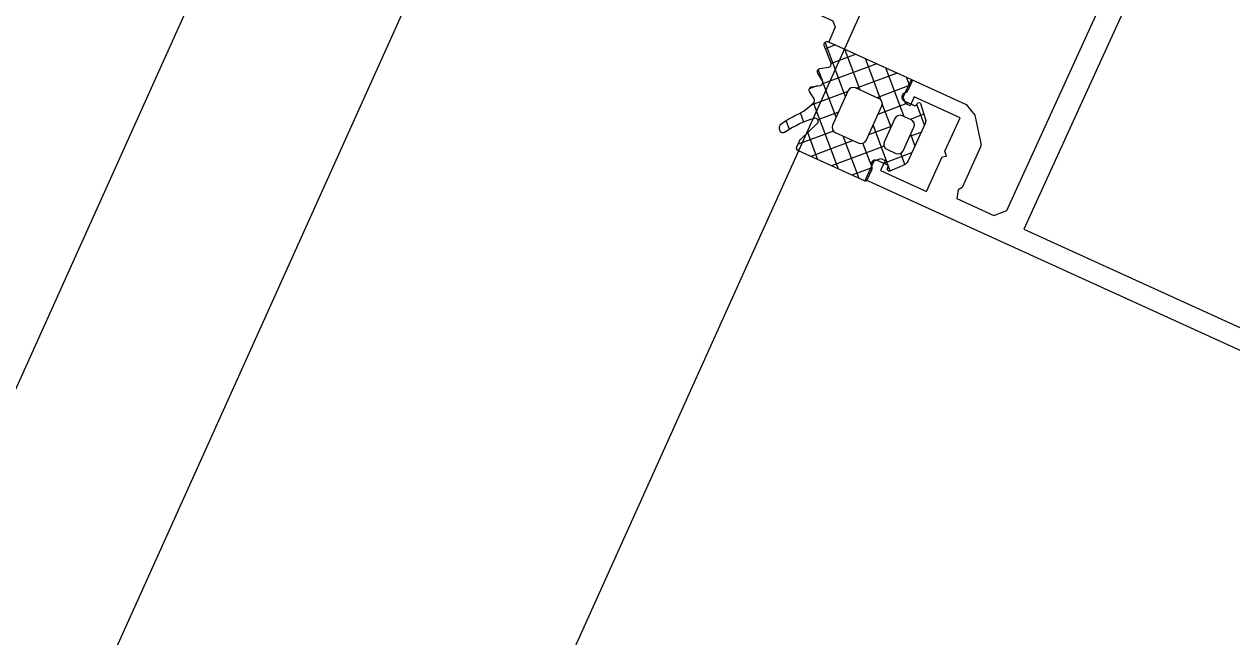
# Model space of a CAD drawing. Header units: millimetres. Extents: x -314343 to 8741575, y 21428 to 162031.
# Drawn here: x -214225.8 to -214105.9, y 121982.8 to 122043.7 of the extents above; entities that cross this region are included whole.
import ezdxf
from ezdxf import colors
from ezdxf.entities.mleader import LeaderData, LeaderLine
from ezdxf.math import Vec2, Vec3

# ---------------------------------------------------------------- set-up
doc = ezdxf.new("R2010")
doc.units = ezdxf.units.MM
doc.header["$MEASUREMENT"] = 0
doc.layers.get('0').update_dxf_attribs({"color": 250, "lineweight": 9})
for name, color, linetype, lineweight in [('АР_Навесной фасад', 147, 'Continuous', 5), ('АР_Перегородки витражные', 152, 'Continuous', 13), ('АР_Подоконники', 163, 'Continuous', 9), ('АР_Сущ Несущая стена', 216, 'Continuous', 30)]:
    doc.layers.add(name, color=color, linetype=linetype, lineweight=lineweight)
for name, color, linetype in [('ТХ_привязки ЭО', 222, 'Continuous'), ('ТХ_привязки_ВК', 82, 'Continuous'), ('ТХ_привязки_ОВ', 200, 'Continuous')]:
    doc.layers.add(name, color=color, linetype=linetype)
doc.styles.add('Standart Arial', font='arial.ttf', dxfattribs={"width": 0.7, "height": 250})

# ---------------------------------------------------------------- blocks, each defined once
blk = doc.blocks.new('стойка витр.')
h = blk.add_hatch()
h.set_pattern_fill('ANSI37', scale=0.5, angle=-69.23283665521843)
h.set_pattern_definition([(335.7671633447816, (-69115.31625940584, 318510.9409690977), (0.6515825639889636, 1.447617495164233), []), (65.76716334478155, (-69115.31625940584, 318510.9409690977), (-1.447617495164233, 0.6515825639889636), [])])
edge = h.paths.add_edge_path()
edge.add_line((-22.69442369043827, 14.13646889062511), (-23.03581465108437, 15.03674084689555))
edge.add_arc((-23.43472203482704, 14.88552442783714), 0.426606969231953, 20.76054121617168, 72.29995807937499)
edge.add_arc((-23.17519432072194, 15.69843630689562), 0.4267278803337561, 110.7639791014305, 252.28796188313498, ccw=False)
edge.add_line((-23.32647754022037, 16.09744767434313), (-22.30045238576713, 16.48652534212306))
edge.add_arc((-22.23557122191811, 16.31559297980009), 0.1828317202011609, 20.74895968860318, 110.7853670150393, ccw=False)
edge.add_line((-22.06459766681655, 16.38036551539699), (-22.02136925791274, 16.26636916297139))
edge.add_arc((-21.85036169383434, 16.33121481389334), 0.1828894349477776, 200.7666051414026, 335.7779732891441)
edge.add_line((-21.68357339510112, 16.25618009645405), (-21.08991230116226, 17.78525728297245))
edge.add_arc((-21.70321396183568, 17.95657679537892), 0.6367804192309714, 344.3928406199507, 381.7248777476984)
edge.add_line((-21.1116628201562, 18.19228116337763), (-22.58147269752226, 22.06827310883818))
edge.add_arc((-23.18057156739388, 21.852472630542), 0.6367804192296693, 19.80944894391843, 57.14148607166609)
edge.add_line((-22.83507592984824, 22.38737642259366), (-24.29334917705273, 23.13834224954917))
edge.add_arc((-24.36844682475663, 22.97158227615987), 0.1828894349476184, 65.75635339884347, 200.7677215648203)
edge.add_line((-24.53945312526776, 22.90673329312267), (-24.49622471639304, 22.79273694081348))
edge.add_arc((-24.66715707872659, 22.7278557770023), 0.1828317201976129, -69.25104032206309, 20.78536700277641, ccw=False)
edge.add_line((-24.60238454316277, 22.55688222189201), (-25.62840969761601, 22.16780455411208))
edge.add_arc((-25.77973726672901, 22.56679910380675), 0.4267278803402734, 149.2463648073436, 290.7703475895543, ccw=False)
edge.add_arc((-26.51302534269302, 23.00322659508151), 0.4266069692186295, 329.2343686070108, 380.7737854734352)
edge.add_line((-26.11415292418678, 23.1545352198882), (-26.50320860397187, 24.18050239048171))
edge.add_arc((-26.6741821590871, 24.11572985494814), 0.1828317201915107, 20.74895966852365, 110.7853670116034)
edge.add_line((-26.73906332292245, 24.28666221726598), (-33.46508004333009, 21.73609814226074))
edge.add_arc((-33.37260125833668, 21.44478009969028), 0.3056444463767395, 107.6120180140902, 200.6882886899978)
edge.add_line((-33.6585366082727, 21.33680091994756), (-33.39916615508264, 20.65282280623796))
edge.add_arc((-33.11489203283651, 20.76049792175978), 0.3039830703862393, 200.7452912846324, 225.8123610097134)
edge.add_line((-33.32677140043234, 20.54252351805917), (-31.79381202385412, 18.90709041146329))
edge.add_arc((-32.0063560722166, 18.68866847666476), 0.3047673113958362, -108.86283880448178, 45.781400895661875, ccw=False)
edge.add_arc((-28.70749382052437, 27.75544220980088), 9.952967568180252, 231.9543329511108, 250.0411665169116, ccw=False)
edge.add_arc((-35.13741779119496, 19.64784166335459), 0.4002801790554734, 42.30928712460122, 119.2250395725891)
edge.add_arc((-34.91139847875967, 19.56672148584141), 0.6024183835395109, 134.3950067436913, 228.6478049676944)
edge.add_arc((-28.53884731806517, 27.80771469972205), 11.01872594929672, 232.0873456721725, 240.8889416158169)
edge.add_arc((-36.88860151399224, 12.8729826853881), 6.091684827127049, 40.75890454826748, 60.61437004968877, ccw=False)
edge.add_arc((-32.50226594848368, 16.64775385941913), 0.3047655738188228, -34.89587558046088, 41.60271899476669, ccw=False)
edge.add_line((-32.25229934006347, 16.47340148731018), (-32.76342180219945, 15.75802363698313))
edge.add_arc((-32.51342051808022, 15.58368567090239), 0.3047857747310843, 145.1100748179471, 256.4242518685471)
edge.add_line((-32.58496309185284, 15.28741547561367), (-31.72801335877739, 15.09082250765641))
edge.add_arc((-31.79955593254474, 14.79455231235153), 0.3047857747455557, -34.88992517811971, 76.42425187022229, ccw=False)
edge.add_line((-31.54955464840168, 14.62021434627968), (-32.06065512256464, 13.90477851201285))
edge.add_arc((-31.81065383841726, 13.73044054594722), 0.304785774745541, 145.1100748233031, 256.4242518693868)
edge.add_line((-31.88219641218893, 13.4341703506434), (-31.02524667911348, 13.23757738269342))
edge.add_arc((-31.09682011228135, 12.94126594878393), 0.3048331054871362, -24.2246592297883, 76.42043308581259, ccw=False)
edge.add_line((-30.81882951050648, 12.81618818287097), (-31.59985344059533, 11.12048939903616))
edge.add_arc((-31.32187980059053, 10.99539431777895), 0.3048247429134716, 155.7710645559098, 290.7402899417831)
edge.add_line((-31.21393143609748, 10.71032366952568), (-22.80062470957637, 13.90072279884771))
edge.add_arc((-22.86539724513609, 14.07169635396312), 0.1828317202009504, 290.7489596761703, 380.7489600455551)
edge = h.paths.add_edge_path(flags=16)
edge.add_line((-23.10434971895302, 21.04022295145114), (-22.19142218885827, 18.63276889372355))
edge.add_arc((-22.69773797682865, 18.4407695405971), 0.5414973949605305, -69.23283665472542, 20.767163345274582, ccw=False)
edge.add_line((-22.5057386237022, 17.93445375262672), (-23.43116100440966, 17.58352553217992))
edge.add_arc((-23.62316035752519, 18.08984132014666), 0.5414973949532591, 200.7671633443313, 290.7671633443313, ccw=False)
edge.add_line((-24.12947614549194, 17.89784196703113), (-25.04240367558668, 20.30529602475872))
edge.add_arc((-24.53608788761267, 20.4972953778888), 0.541497394965222, 110.76716334549809, 200.7671633454981, ccw=False)
edge.add_line((-24.72808724074275, 21.00361116586282), (-23.80266486003529, 21.35453938630963))
edge.add_arc((-23.6106655069234, 20.84822359833925), 0.5414973949553709, 20.767163343835023, 110.767163343835, ccw=False)
edge = h.paths.add_edge_path(flags=16)
edge.add_line((-26.85119390953332, 20.26120087689196), (-25.51269974335446, 16.73149769075098))
edge.add_arc((-26.01901553132848, 16.5394983376209), 0.541497394965222, -69.23283665450191, 20.76716334549809, ccw=False)
edge.add_line((-25.82701617819839, 16.03318254964688), (-28.23444912247942, 15.12026302596496))
edge.add_arc((-28.4264484756095, 15.62657881394625), 0.5414973949720253, 200.7671633452251, 290.76716334522513, ccw=False)
edge.add_line((-28.9327642635908, 15.43457946081617), (-30.27125842979876, 18.96428264696442))
edge.add_arc((-29.76494264181383, 19.15628200007632), 0.5414973949689773, 110.76716334328901, 200.767163343289, ccw=False)
edge.add_line((-29.95694199492573, 19.66259778806125), (-27.5495090506447, 20.57551731175045))
edge.add_arc((-27.35750969751825, 20.06920152376551), 0.541497394974137, 20.767163344728715, 110.76716334472869, ccw=False)
at = {"lineweight": 0, "ltscale": 100, "transparency": 33554687}
for points in [[(65.92687011216185, 59.2824299609274), (-26.6419368966599, 24.17953274302999), (-25.90703195796232, 22.24153677027789), (-25.27813291337225, 21.95846499659092), (-24.82208952034125, 22.13140062004823), (-25.21116718812846, 23.15742577453057), (-20.53714279274573, 24.92985650197079), (-19.19699615391437, 21.39579562939616), (-18.76855027934653, 21.29748815141647), (-18.98085410959902, 20.82581386800302), (-17.68393587967148, 17.40574934773758), (-22.35796027505421, 15.63331862029736), (-22.70380953396671, 16.54534742246324), (-23.1598529269977, 16.37241179900593), (-23.44292470067739, 15.74351275440858), (-22.75122618288151, 13.91945515007683), (-17.16517298531835, 16.03773513642955), (-16.24131551088067, 17.04008095841709), (-15.46667035139399, 19.81128934778826), (-15.4391308168415, 20.08251046122314), (-17.03864790883381, 24.30054944750736), (-17.39634782800567, 24.5561396704943), (-17.47095398549573, 25.44057095424068), (-13.70890040838276, 26.86717441076325), (-12.4510803312005, 26.30097287951503), (-4.305940852005733, 4.821667629301373)], [(-69.8438361948356, -5.633594956780144), (-69.21493715024553, -5.916666730459838), (-30.90838462579995, 8.609511357899464), (-30.62531285212026, 9.238410402496811), (-31.1873041553481, 10.72042096611403)]]:
    blk.add_lwpolyline(points, dxfattribs=at)
blk.add_lwpolyline([(63.8117502759269, 56.26367979055794), (85.07351613373612, 0.1949089383633691), (10.63088292890461, -28.03438542609365), (-10.63088292890461, 28.03438542610093)], close=True, dxfattribs=at)
at = {"color": 7, "lineweight": 0, "ltscale": 100, "transparency": 33554687}
blk.add_lwpolyline([(-22.69442369043827, 14.13646889062511), (-23.03581465108437, 15.03674084689555, 0.2287523810762611), (-23.30501911480678, 15.29193636016134, -0.7101639231358212), (-23.32647754022037, 16.09744767434313), (-22.30045238576713, 16.48652534212306, -0.4143996870914876), (-22.06459766681655, 16.38036551539699), (-22.02136925791274, 16.26636916297139, 0.6682503890445888), (-21.68357339510112, 16.25618009645405), (-21.08991230116226, 17.78525728297245, 0.1643479059441302), (-21.1116628201562, 18.19228116337763), (-22.58147269752226, 22.06827310883818, 0.1643479059441302), (-22.83507592984824, 22.38737642259366), (-24.29334917705273, 23.13834224954917, 0.6682503891596868), (-24.53945312526776, 22.90673329312267), (-24.49622471639304, 22.79273694081348, -0.4143996870833266), (-24.60238454316277, 22.55688222189201), (-25.62840969761601, 22.16780455411208, -0.7101639231391418), (-26.14645609946456, 22.78500538597291, 0.2287523810910513), (-26.11415292418678, 23.1545352198882), (-26.50320860397187, 24.18050239048171, 0.4143996871765861), (-26.73906332292245, 24.28666221726598), (-33.46508004333009, 21.73609814226074, 0.4300281847644905), (-33.6585366082727, 21.33680091994756), (-33.39916615508264, 20.65282280623796, 0.1098139781175365), (-33.32677140043234, 20.54252351805917), (-31.79381202385412, 18.90709041146329, -0.8000358277039689), (-32.10488848172827, 18.40026861818478, -0.07908294790216032), (-34.84140179419774, 19.91728321780829, 0.3488032577412263), (-35.33285102594527, 19.99716969329165, 0.4361245879823007), (-35.30940773655311, 19.11450854978466, 0.03842309887939363), (-33.89950172111276, 18.18089248692559, -0.08685322061285544), (-32.2743724368047, 16.85010652759956, -0.3467629046601076), (-32.25229934006347, 16.47340148731018), (-32.76342180219945, 15.75802363698313, 0.5278770357902526), (-32.58496309185284, 15.28741547561367), (-31.72801335877739, 15.09082250765641, -0.5278770357776507), (-31.54955464840168, 14.62021434627968), (-32.06065512256464, 13.90477851201285, 0.5278770357650493), (-31.88219641218893, 13.4341703506434), (-31.02524667911348, 13.23757738269342, -0.4697389635461835), (-30.81882951050648, 12.81618818287097), (-31.59985344059533, 11.12048939903616, 0.667984424932516), (-31.21393143609748, 10.71032366952568), (-22.80062470957637, 13.90072279884771, 0.4142135642613711)], format="xyb", close=True, dxfattribs=at)
for points in [[(-26.73906332292245, 24.28666221726598), (-26.73906332292245, 24.28666221726598)], [(-22.80062470957637, 13.90072279884771), (-22.80062470957637, 13.90072279884771)]]:
    blk.add_lwpolyline(points, dxfattribs=at)
at = {"color": 7}
for points in [[(-26.85119390953332, 20.26120087689196), (-25.51269974335446, 16.73149769075098, -0.414213562373095), (-25.82701617819839, 16.03318254964688), (-28.23444912247942, 15.12026302596496, -0.414213562373095), (-28.9327642635908, 15.43457946081617), (-30.27125842979876, 18.96428264696442, -0.414213562373095), (-29.95694199492573, 19.66259778806125), (-27.5495090506447, 20.57551731175045, -0.414213562373095)], [(-23.10434971895302, 21.04022295145114), (-22.19142218885827, 18.63276889372355, -0.414213562373095), (-22.5057386237022, 17.93445375262672), (-23.43116100440966, 17.58352553217992, -0.414213562373095), (-24.12947614549194, 17.89784196703113), (-25.04240367558668, 20.30529602475872, -0.414213562373095), (-24.72808724074275, 21.00361116586282), (-23.80266486003529, 21.35453938630963, -0.414213562373095)]]:
    blk.add_lwpolyline(points, format="xyb", close=True, dxfattribs=at)
at = {"color": 7, "lineweight": 0, "ltscale": 100, "transparency": 33554687}
blk.add_arc((-33.37357679728302, 21.44486016019073), 0.304760386648688, 110.7561904730667, 200.7778938289061, dxfattribs=at)
blk = doc.blocks.new('A$Ca602dfc3')
at = {"layer": 'АР_Навесной фасад', "color": 252, "ltscale": 100}
for p, q in [((-260.4469407156575, -3502.443751002618), (522.5606908677146, -1722.009524309964)), ((-243.4150772015564, -3512.037388578552), (542.1087171647232, -1727.002057515609)), ((-204.2090880818432, -3526.698213380369), (580.05445815227, -1742.988809549817))]:
    blk.add_line(p, q, dxfattribs=at)
at = {"layer": 'АР_Перегородки витражные', "color": 252, "xscale": -1, "rotation": 176.7667326082509}
blk.add_blockref('стойка витр.', (210.9145340843539, -2641.520242096161), dxfattribs=at)
blk = doc.blocks.new('_DotSmall')
at = {"color": 0, "linetype": 'ByBlock', "const_width": 0.5}
blk.add_lwpolyline([(-0.0625, 0, 1), (0.0625, 0, 1)], format="xyb", close=True, dxfattribs=at)

msp = doc.modelspace()

# ---------------------------------------------------------------- linework, layer by layer
at = {"layer": 'АР_Подоконники', "color": 252, "ltscale": 100}
msp.add_arc((-206026.2458754568, 118393.013222947), 8235.689002008552, 95.26613924600396, 171.9196051816537, dxfattribs=at)
at = {"layer": 'АР_Сущ Несущая стена', "color": 252, "lineweight": 18, "ltscale": 100}
for centre, radius, start, end in [((-206027.0669955889, 118394.7790860279), 9148.859753025108, 94.87234083844325, 175.1978222414782), ((-206026.2458754567, 118393.013222947), 8425.68900200859, 94.87652447914638, 174.7967806206465)]:
    msp.add_arc(centre, radius, start, end, dxfattribs=at)

# ---------------------------------------------------------------- block references
at = {"color": 252, "ltscale": 100, "rotation": 359.5025506726814}
msp.add_blockref('A$Ca602dfc3', (-214302.0799229122, 124693.8340292937), dxfattribs=at)

# ---------------------------------------------------------------- leaders
at = {"layer": 'ТХ_привязки ЭО'}
ml = msp.add_multileader_mtext('Standard', dxfattribs=at)
ml.set_content('АП на Н-1500 от УЧП Э. по 35кВт 3Ф 380В.\\PКабель питания должен быть пятипроводным с сечением жил не менее 16 мм2, иметь маслостойкую оболочку и должен быть не легче, чем обычный шнур с оболочкой из полихлоропренового или другого эквивалентного синтетического, покрытого эластомерной оболочкой материала (кодовое обозначение 60245 IEC 57).\\PКабель питания в распределительном щите должен быть подключен к трехфазной пятипроводной системе с отдельным нулевым рабочим и защитным проводниками (3/N/PE 400В 50Гц). Кабель питания к пароконвектомату должен быть подключен через дифференциальный автоматический выключатель с номинальным током отключения 80А, реагирующим на ток утечки 30мА. Дифференциальный автоматический выключатель должен обеспечивать гарантированное отключение всех полюсов от сети питания и иметь зазор между контактами не менее 3мм на всех полюсах.\\PЗаземляющий провод пароконвектомата должен быть подключен к системе зазем- ления типа TN-S или TN-C-S по ГОСТ Р 50571.2-94.', color=256, style='Standart Arial')
ml.set_leader_properties()
ml.set_arrow_properties(name='DOTSMALL')
ml.build(insert=Vec2(0, 0))
ml.multileader.update_dxf_attribs({"text_left_attachment_type": 6, "text_right_attachment_type": 6, "dogleg_length": 50, "arrow_head_size": 100})
ctx = ml.context
ctx.base_point, ctx.char_height, ctx.arrow_head_size, ctx.landing_gap_size, ctx.plane_origin = Vec3(-213103.1682112166, 147806.443687807, -171.0743708751597), 200, 100, 0.09, Vec3(-197117.3241324938, 146666.1698223389, -171.0743708751597)
ctx.left_attachment, ctx.right_attachment = 6, 6
notes = []
notes.append((ctx, [(0, (1, 1, 0), (-213153.1682112166, 147806.443687807, -171.0743708751597), (1, 0), 50, [(0, [(-215174.9978094898, 115671.332443364, -171.0743708751597)], 0, [])])]))
ctx.mtext.insert, ctx.mtext.width, ctx.mtext.defined_height, ctx.mtext.flow_direction = Vec3(-213103.0782112165, 148046.443687807, -171.0743708751597), 10255.27475988358, 5617.113889574359, 5
ml = msp.add_multileader_mtext('Standard', dxfattribs=at)
ml.set_content('\\A1;\\pxql,t3;П057_Пароконвектомат 20 уровней\\P35кВт 3Ф 380В\\P{\\A0;Розетка силовая 380В -1шт. на высоте 1500 мм от у.ч.п.,\\Pпредусмотреть ГРИБОК (аварийная кнопка) над розеткой, предусмотреть контактно-штепсельный разъем (не входит в комплект поставки оборудования)}', color=256, style='Standart Arial')
ml.set_leader_properties()
ml.set_arrow_properties(name='DOTSMALL')
ml.build(insert=Vec2(0, 0))
ml.multileader.update_dxf_attribs({"text_left_attachment_type": 6, "text_right_attachment_type": 6, "dogleg_length": 50, "arrow_head_size": 100})
ctx = ml.context
ctx.base_point, ctx.char_height, ctx.arrow_head_size, ctx.landing_gap_size, ctx.plane_origin = Vec3(-212860.7637750318, 143496.8280801744, -171.1068050482477), 200, 100, 0.09, Vec3(-200817.5656147694, 149649.7790082095, -171.1068050482477)
ctx.left_attachment, ctx.right_attachment = 6, 6
notes.append((ctx, [(0, (1, 1, 0), (-212910.7637750318, 143496.8280801744, -171.1068050482477), (1, 0), 50, [(1, [(-214926.5, 115670.5, -171.1068050482477)], 0, [])])]))
ctx.mtext.insert, ctx.mtext.width, ctx.mtext.defined_height, ctx.mtext.flow_direction = Vec3(-212860.6737750318, 143755.6275344718, -171.1068050482477), 6112.898607926749, 5836.583890470031, 5
at = {"layer": 'ТХ_привязки ЭО', "color": 1}
ml = msp.add_multileader_mtext('Standard', dxfattribs=at)
ml.set_content('\\A1;\\pxql,t3;доп.оборуд-е 0,5кВт 1Ф 220В\\P{\\A0;Розетка 220В - 1 шт. Высота размещения 1200мм от у.ч.п.}', color=1, style='Standart Arial')
ml.set_leader_properties()
ml.set_arrow_properties(name='DOTSMALL')
ml.build(insert=Vec2(0, 0))
ml.multileader.update_dxf_attribs({"text_left_attachment_type": 6, "text_right_attachment_type": 6, "dogleg_length": 50, "arrow_head_size": 100})
ctx = ml.context
ctx.base_point, ctx.char_height, ctx.arrow_head_size, ctx.landing_gap_size, ctx.plane_origin = Vec3(-212858.3637409619, 141448.8908575437, -0.0324341780879234), 200, 100, 0.09, Vec3(-183872.5785405378, 140825.6552386492, -0.0324341780879234)
ctx.left_attachment, ctx.right_attachment = 6, 6
notes.append((ctx, [(0, (1, 1, 0), (-212908.3637409619, 141448.8908575437, -0.0324341780879234), (1, 0), 50, [(2, [(-214681.6171261227, 118343.5085835971, -0.0324341780879234)], 0, [])])]))
ctx.mtext.insert, ctx.mtext.width, ctx.mtext.defined_height, ctx.mtext.flow_direction = Vec3(-212858.2737409619, 141707.6903118411, -0.0324341780879234), 3390.717265523446, 5907.595800020553, 5
at = {"layer": 'ТХ_привязки_ВК', "lineweight": 20}
ml = msp.add_multileader_mtext('Standard', dxfattribs=at)
ml.set_content('\\pxql,t3;П057_{\\A1;Пароконвектомат 20 уровней\\P\\ptz;}Сливной лоток с гидрозатвором и   трапом со съемной решеткой из нерж.  стали, 300х300 мм, размер ячейки 33х33 мм, разрыв струи. Отвод от трапов выполнить в безраструбных трубах.', color=256, style='Standart Arial')
ml.set_leader_properties()
ml.set_arrow_properties(name='DOTSMALL')
ml.build(insert=Vec2(0, 0))
ml.multileader.update_dxf_attribs({"text_left_attachment_type": 6, "text_right_attachment_type": 6, "dogleg_length": 50, "arrow_head_size": 100})
ctx = ml.context
ctx.base_point, ctx.char_height, ctx.arrow_head_size, ctx.landing_gap_size, ctx.plane_origin = Vec3(-212703.4817593271, 140364.3479734602, -171.0743708801597), 200, 100, 0, Vec3(-193054.6671103955, 114893.552302721, -171.0743708801597)
ctx.left_attachment, ctx.right_attachment = 6, 6
notes.append((ctx, [(1, (1, 1, 0), (-212753.4817593271, 140364.3479734602, -171.0743708801597), (1, 0), 50, [(0, [(-214457.8566012584, 115511.6419890866, -171.0743708801597)], 0, [])])]))
ctx.mtext.insert, ctx.mtext.width, ctx.mtext.flow_direction = Vec3(-212703.4817593271, 140623.1474277576, -171.0743708801597), 6715.275682706852, 5
at = {"layer": 'ТХ_привязки_ОВ'}
ml = msp.add_multileader_mtext('Standard', dxfattribs=at)
ml.set_content('\\A1;\\pxql,t3;П210_Зонт вытяжной \\Pна Н-2180 Вытяжка Q=700м3/ч\\PПодключить к вытяжке воздуховодом для температуры 120 С. Предусмотреть подведение воздуховодов вытяжной/приточной и вытяжной вентиляции, выполнить подключение зонтов к системе производственной вентиляции. Предусмотреть подвесы/шпильки в местах установки зонта.', color=256, style='Standart Arial')
ml.set_leader_properties()
ml.set_arrow_properties(name='DOTSMALL')
ml.build(insert=Vec2(0, 0))
ml.multileader.update_dxf_attribs({"text_left_attachment_type": 6, "text_right_attachment_type": 6, "dogleg_length": 50, "arrow_head_size": 100})
ctx = ml.context
ctx.base_point, ctx.char_height, ctx.arrow_head_size, ctx.landing_gap_size, ctx.plane_origin = Vec3(-212641.811544332, 129664.0622966606, -171.1068050482477), 200, 100, 0.09, Vec3(-197329.2324330224, 146613.934555493, -171.1068050482477)
ctx.left_attachment, ctx.right_attachment = 6, 6
notes.append((ctx, [(0, (1, 1, 0), (-212691.811544332, 129664.0622966606, -171.1068050482477), (1, 0), 50, [(1, [(-214568.2556471103, 115248.7322364636, -171.1068050482477)], 0, [])])]))
ctx.mtext.insert, ctx.mtext.width, ctx.mtext.defined_height, ctx.mtext.flow_direction = Vec3(-212641.721544332, 129922.861750958, -171.1068050482477), 5048.821404183574, 5836.583890470031, 5
for ctx, leaders in notes:
    for number, flags, end, landing, length, lines in leaders:
        leader = LeaderData()
        leader.index, (leader.has_last_leader_line, leader.has_dogleg_vector, leader.attachment_direction) = number, flags
        leader.last_leader_point, leader.dogleg_vector, leader.dogleg_length = Vec3(end), Vec3(landing), length
        for number, points, colour, breaks in lines:
            line = LeaderLine()
            line.index, line.vertices, line.color, line.breaks = number, Vec3.list(points), colors.encode_raw_color(colour), breaks
            leader.lines.append(line)
        ctx.leaders.append(leader)

doc.saveas('drawing.dxf')
